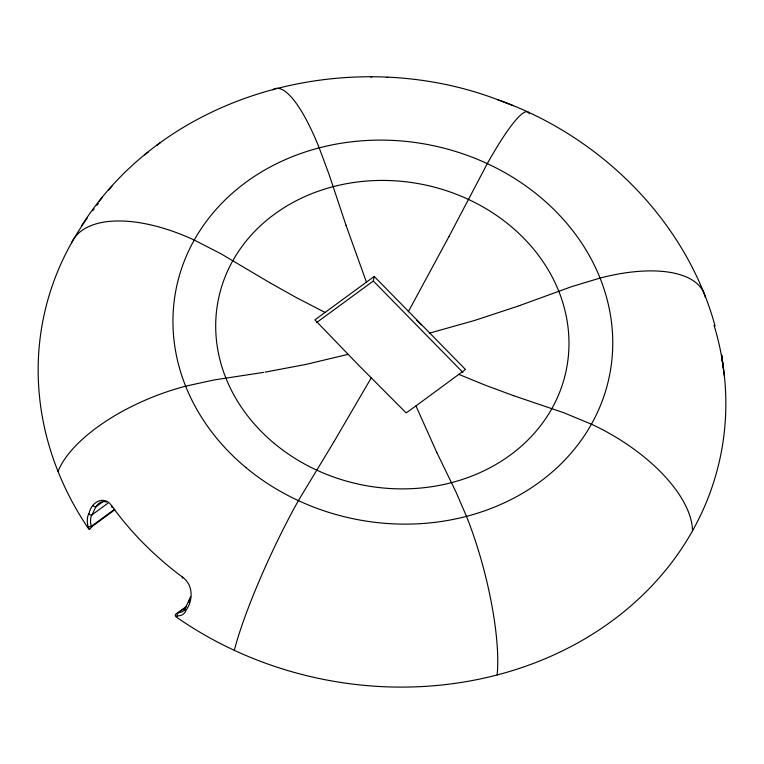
<?xml version="1.0" encoding="UTF-8"?>
<svg xmlns="http://www.w3.org/2000/svg" width="764" height="764" viewBox="0 0 764 764"><rect width="100%" height="100%" fill="white"/><g stroke="black" fill="none" stroke-linecap="round" stroke-linejoin="round"><path stroke-width="1.15" d="M316.802 322.437L373.319 281.009L374.226 276.434L465.477 369.48L415.95 405.904L436.578 451.982M190.608 596.694L185.174 608.469A2.101 1.547 24.6 0 0 185.442 611.009C193.368 600.962 193.521 585.014 182.51 577.116A329.676 284.638 11.2 0 1 112.041 506.255C104.257 494.394 91.011 502.072 88.949 513.924A2.111 1.557 24.5 0 0 92.062 514.812L107.8 503.275M92.062 514.812C94.64 509.703 96.932 501.738 103.875 501.566M182.51 577.116L182.271 578.004L182.978 577.708M449.146 236.219L487.289 163.62A125.401 17.152 -65.1 0 1 529.309 113.788M449.051 236.401L408.272 311.817M371.18 377.979L333.849 441.945M333.715 442.165L298.399 500.621A125.401 17.152 -65.1 0 0 234.328 650.345M81.662 225.695C167.068 90.715 351.641 44.274 497.335 99.54L498.309 99.903C600.265 136.097 686.311 220.576 715.085 326.008M108.689 189.997L111.907 186.196M98.986 201.476L102.29 197.58M144.606 154.901L148.292 152.046M156.696 145.494L160.249 142.744M374.226 276.434L314.911 319.868L359.615 366.195L406.171 412.904L415.807 406.009M103.054 501.595L96.121 506.675A2.12 1.413 28.3 0 1 93.074 505.653M89.054 529.328L88.404 526.683A2.273 0.659 -13.5 0 0 91.508 526.205L114.6 509.282M89.579 529.462L91.527 527.084A5.033 2.808 -64.7 0 0 91.661 526.788L114.753 509.846M177.439 613.091L186.13 606.721M177.458 613.091L185.833 607.256M177.181 613.206C175.586 613.387 173.59 617.045 177.477 616.319A2.263 1.614 89.8 0 1 177.869 613.091M520.045 305.409L571.329 286.748L600.055 278.067A125.401 55.189 -21.8 0 1 705.411 297.511M518.345 306.02L518.565 305.944M519.186 305.724L519.864 305.476M517.82 306.202L474.501 320.488L429.244 333.209M348.059 354.381L305.228 364.562L265.118 372.135M263.112 372.45L263.58 372.383M262.778 372.507L213.863 379.994L185.633 386.173A125.401 55.189 -21.8 0 0 58.016 471.398M104.19 501.566L106.731 501.967M370.635 76.897L371.906 76.944M386.88 77.374L387.864 77.412M513.876 395.771L563.889 412.78L591.441 424.182A125.401 60.9 29.3 0 1 692.518 530.818M513.761 395.733L513.169 395.532M512.615 395.332L485.264 385.199L458.897 374.408M513.446 105.766L497.335 99.54M325.178 312.505L296.709 297.798L269.797 282.718M269.644 282.632L221.293 253.963L194.247 240.058A125.401 60.9 29.3 0 0 71.482 242.942M373.319 281.009L462.917 372.45M436.932 452.737L436.636 452.116M436.97 452.823L456.118 492.293L466.489 516.369A125.401 30.932 75.4 0 1 497.154 674.965M366.462 282.231L346.359 226.287M345.987 225.189L329.074 174.45L319.218 147.92A125.401 30.932 75.4 0 0 272.729 89.76M346.283 226.077L346.006 225.246M91.651 526.788L91.508 526.205M724.396 376.232L721.569 355.05L723.059 365.526M721.569 355.05L723.584 369.68M714.025 325.225A345.5 298.304 11.2 0 1 574.948 644.434A345.5 298.304 11.2 0 1 176.064 616.834M88.614 528.831A345.5 298.304 11.2 0 1 87.287 218.046M92.721 210.692A345.5 298.304 11.2 0 1 94.115 208.878M96.961 205.277A345.5 298.304 11.2 0 1 98.403 203.501M416.552 320.269A38.238 33.014 11.2 0 1 421.136 324.948M112.776 507.105A1.891 0.697 -35.9 0 1 112.041 506.255M185.365 608.631A18.451 11.45 50.9 0 1 177.716 612.661M189.577 602.729A2.101 1.404 28.3 0 1 189.243 600.323M91.183 526.167A18.412 11.011 62.9 0 1 91.9 514.621M185.681 611.219A20.934 12.673 51.4 0 1 177.296 615.841M88.032 526.625A20.914 12.31 61.7 0 1 88.777 513.733M245.884 467.539A220.977 190.79 11.2 0 0 608.001 382.296A220.977 190.79 11.2 0 0 324.643 146.526A220.977 190.79 11.2 0 0 245.884 467.539M274.295 443.435A177.496 153.249 11.2 0 0 565.159 374.962A177.496 153.249 11.2 0 0 337.564 185.576A177.496 153.249 11.2 0 0 274.295 443.435"/></g></svg>
